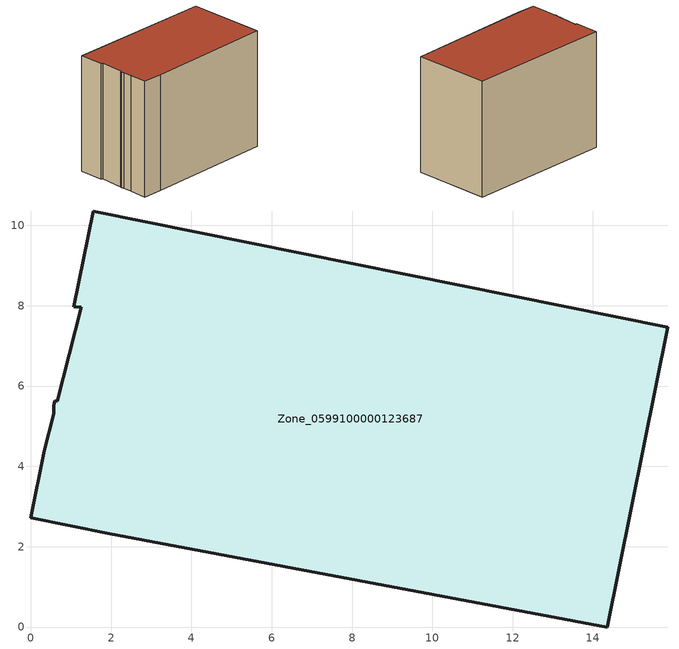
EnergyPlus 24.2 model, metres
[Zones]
Zone_0599100000123687
 floor ground (C_G): 0.57,5.31 0.56,5.51 0.59,5.64 0.65,5.63 1.25,7.96 1.07,7.98 1.55,10.36 15.86,7.46 14.36,0 1.97,2.32 0,2.72 0.34,4.39 z0.01
 wall outside (C_F): 1.55,10.36 1.07,7.98 1.25,7.96 0.65,5.63 0.59,5.64 0.56,5.51 0.57,5.31 0.34,4.39 0,2.72 1.97,2.32 14.36,0 15.86,7.46 1.55,10.36 z0.01:11.34
 roof outside (C_R): 0.65,5.63 0.59,5.64 0.56,5.51 0.57,5.31 0.34,4.39 0,2.72 1.97,2.32 14.36,0 15.86,7.46 1.55,10.36 1.07,7.98 1.25,7.96 z11.34
[BUILDING]
Pand.0599100000123687: North Axis=0; Terrain=City; Loads Convergence Tolerance Value=0.04; Temperature Convergence Tolerance Value=0.4; Solar Distribution=FullExterior; Maximum Number of Warmup Days=25; Minimum Number of Warmup Days=1
[Site:Location]
Rotterdam.The.Hague.AP_ZH_NLD Design_Conditions: Latitude=51.96; Longitude=4.45; Time Zone=1; Elevation=-4.5
[SITE:GROUNDTEMPERATURE:BUILDINGSURFACE]
18, 18, 18, 18, 18, 18, 18, 18, 18, 18, 18, 18
[MATERIAL] Thermal Absorptance=0.9; Solar Absorptance=0.7; Visible Absorptance=0.7
Name | Roughness | Thickness | Conductivity | Density | Specific Heat
G.TC.1946 | MediumSmooth | 0.15 | 1 | 540 | 1210
F.TC.1946 | Rough | 0.3 | 0.857143 | 1920 | 840
R.TC.1946 | MediumRough | 0.2 | 0.909091 | 1500 | 1000
[CONSTRUCTION]
C_G: G.TC.1946
C_F: F.TC.1946
C_R: R.TC.1946
[ZONE]
Zone_0599100000123687: Type=1; Multiplier=1; Ceiling Height=Autocalculate; Volume=Autocalculate; Floor Area=autocalculate; Part of Total Floor Area=Yes
[ZONEINFILTRATION:DESIGNFLOWRATE]
Infil_Zone_0599100000123687: Zone or ZoneList or Space or SpaceList=Zone_0599100000123687; Schedule=AlwaysOn; Design Flow Rate Calculation Method=Flow/Area; Flow Rate per Floor Area=0.003; Constant Term Coefficient=1; Temperature Term Coefficient=0; Velocity Term Coefficient=0; Velocity Squared Term Coefficient=0
[HVACTEMPLATE:ZONE:IDEALLOADSAIRSYSTEM]
Zone_0599100000123687: Maximum Heating Supply Air Temperature=50; Minimum Cooling Supply Air Temperature=13; Maximum Heating Supply Air Humidity Ratio=0.0156; Minimum Cooling Supply Air Humidity Ratio=0.0077; Heating Limit=NoLimit; Cooling Limit=NoLimit; Dehumidification Control Type=ConstantSensibleHeatRatio; Cooling Sensible Heat Ratio=0.7; Dehumidification Setpoint=60; Humidification Control Type=None; Humidification Setpoint=30; Outdoor Air Method=None; Outdoor Air Flow Rate per Person=0.00944; Outdoor Air Flow Rate per Zone Floor Area=0; Outdoor Air Flow Rate per Zone=0; Demand Controlled Ventilation Type=None; Outdoor Air Economizer Type=NoEconomizer; Heat Recovery Type=None; Sensible Heat Recovery Effectiveness=0.7; Latent Heat Recovery Effectiveness=0.65
[ZONECONTROL:THERMOSTAT]
ThermostatControl_Zone_0599100000123687: Zone or ZoneList=Zone_0599100000123687; Control Type Schedule=DualSetpointControlType; Control 1=Thermostat_Zone_0599100000123687; Temperature Difference Between Cutout And Setpoint=0
[THERMOSTATSETPOINT:DUALSETPOINT]
Thermostat_Zone_0599100000123687: Heating Setpoint Temperature Schedule=HeatingSetpoint_Zone_0599100000123687; Cooling Setpoint Temperature Schedule=CoolingSetpoint_Zone_0599100000123687
[SCHEDULE:COMPACT]
HeatingSetpoint_Zone_0599100000123687: Through: 12/31, For: AllDays, Until: 24:00, 21
CoolingSetpoint_Zone_0599100000123687: Through: 12/31, For: AllDays, Until: 24:00, 24
DualSetpointControlType: Through: 12/31, For: AllDays, Until: 24:00, 4
AlwaysOn: Through: 12/31, For: AllDays, Until: 24:00, 1
